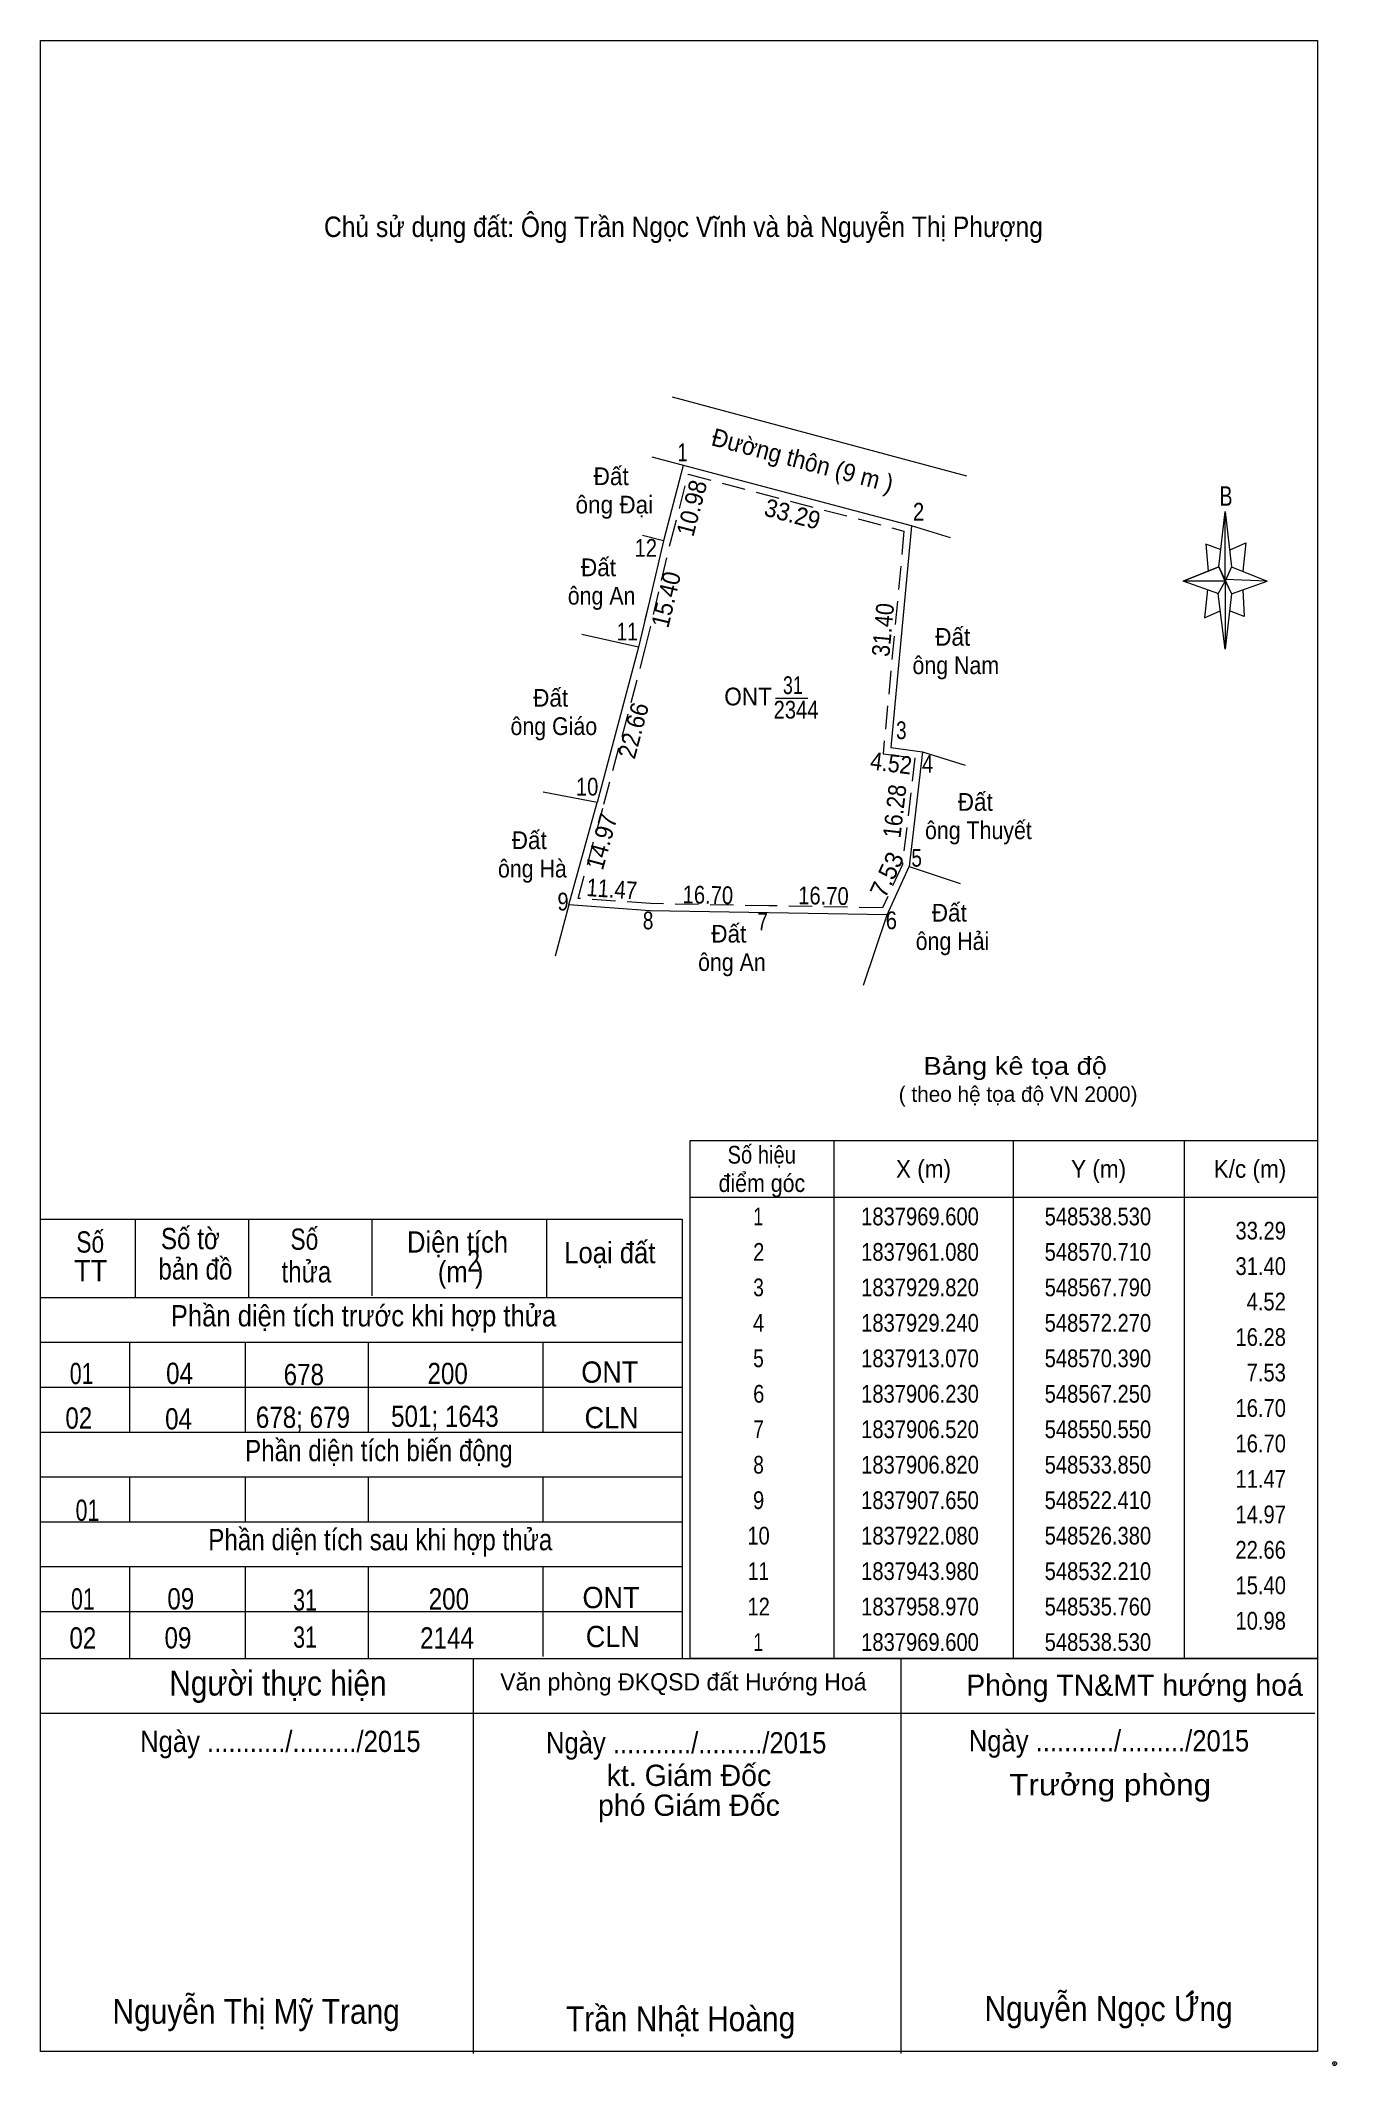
# Model space of a CAD drawing. Header units: metres. Extents: x 548448 to 548631, y 1837744 to 1838030.
import ezdxf
from ezdxf.enums import TextEntityAlignment as Align

# ---------------------------------------------------------------- set-up
doc = ezdxf.new("R2010")
doc.units = ezdxf.units.M
doc.header["$LTSCALE"] = 1.1
doc.header["$PDMODE"] = 32
doc.header["$PDSIZE"] = 0.55
doc.linetypes.add('MEDIUM_DASHED', pattern=[4.5, 3, -1.5])
for name, color, linetype, lineweight in [('20', 7, 'Continuous', 13), ('40', 7, 'MEDIUM_DASHED', 13), ('63', 7, 'Continuous', 13)]:
    doc.layers.add(name, color=color, linetype=linetype, lineweight=lineweight)
doc.layers.add('34', color=7, linetype='Continuous')

msp = doc.modelspace()

# ---------------------------------------------------------------- hatches: boundary and pattern name
at = {"layer": '20'}
msp.add_hatch(color=256, dxfattribs=at).paths.add_polyline_path([(548609.59, 1837753.74), (548610.27, 1837754.14), (548610.37, 1837754.22), (548610.43, 1837754.3), (548610.45, 1837754.38), (548610.41, 1837754.46), (548610.33, 1837754.54), (548610.19, 1837754.48), (548610.09, 1837754.42), (548610.05, 1837754.38), (548609.41, 1837753.74)])
msp.add_hatch(color=256, dxfattribs=at).paths.add_polyline_path([(548609.59, 1837753.74), (548610.27, 1837754.14), (548610.37, 1837754.22), (548610.43, 1837754.3), (548610.45, 1837754.38), (548610.41, 1837754.46), (548610.33, 1837754.54), (548610.19, 1837754.48), (548610.09, 1837754.42), (548610.05, 1837754.38), (548609.41, 1837753.74)])
msp.add_hatch(color=256, dxfattribs=at).paths.add_polyline_path([(548609.59, 1837753.74), (548610.27, 1837754.14), (548610.37, 1837754.22), (548610.43, 1837754.3), (548610.45, 1837754.38), (548610.41, 1837754.46), (548610.33, 1837754.54), (548610.19, 1837754.48), (548610.09, 1837754.42), (548610.05, 1837754.38), (548609.41, 1837753.74)])

# ---------------------------------------------------------------- linework, layer by layer
for p, q in [((548614.01, 1837955.3), (548614.93, 1837963.1)), ((548614.01, 1837955.3), (548614.93, 1837963.1)), ((548614.01, 1837955.3), (548614.93, 1837963.1)), ((548615.81, 1837955.3), (548620.81, 1837953.3)), ((548615.81, 1837955.3), (548620.81, 1837953.3)), ((548615.81, 1837955.3), (548620.81, 1837953.3)), ((548614.01, 1837951.5), (548609.01, 1837953.3)), ((548614.01, 1837951.5), (548609.01, 1837953.3)), ((548614.01, 1837951.5), (548609.01, 1837953.3)), ((548615.81, 1837951.5), (548614.93, 1837943.7)), ((548615.81, 1837951.5), (548614.93, 1837943.7)), ((548615.81, 1837951.5), (548614.93, 1837943.7)), ((548617.41, 1837952.1), (548617.61, 1837948.3)), ((548617.41, 1837952.1), (548617.61, 1837948.3)), ((548617.41, 1837952.1), (548617.61, 1837948.3)), ((548617.61, 1837948.3), (548615.53, 1837949.1)), ((548617.61, 1837948.3), (548615.53, 1837949.1)), ((548617.61, 1837948.3), (548615.53, 1837949.1)), ((548447.93, 1837863.36), (548538.39, 1837863.36)), ((548447.93, 1837863.36), (548538.39, 1837863.36)), ((548447.93, 1837863.36), (548538.39, 1837863.36)), ((548461.25, 1837863.36), (548461.25, 1837852.3)), ((548461.25, 1837863.36), (548461.25, 1837852.3)), ((548461.25, 1837863.36), (548461.25, 1837852.3)), ((548477.27, 1837863.36), (548477.27, 1837852.3)), ((548477.27, 1837863.36), (548477.27, 1837852.3)), ((548477.27, 1837863.36), (548477.27, 1837852.3)), ((548494.63, 1837863.36), (548494.63, 1837852.54)), ((548494.63, 1837863.36), (548494.63, 1837852.54)), ((548494.63, 1837863.36), (548494.63, 1837852.54)), ((548519.27, 1837863.36), (548519.27, 1837852.3)), ((548519.27, 1837863.36), (548519.27, 1837852.3)), ((548519.27, 1837863.36), (548519.27, 1837852.3)), ((548538.39, 1837863.36), (548538.39, 1837801.42)), ((548538.39, 1837863.36), (548538.39, 1837801.42)), ((548538.39, 1837863.36), (548538.39, 1837801.42)), ((548447.93, 1837852.3), (548538.39, 1837852.3)), ((548447.93, 1837852.3), (548538.39, 1837852.3)), ((548447.93, 1837852.3), (548538.39, 1837852.3)), ((548447.93, 1837845.98), (548538.39, 1837845.98)), ((548447.93, 1837845.98), (548538.39, 1837845.98)), ((548447.93, 1837845.98), (548538.39, 1837845.98)), ((548460.47, 1837845.98), (548460.47, 1837833.32)), ((548460.47, 1837845.98), (548460.47, 1837833.32)), ((548460.47, 1837845.98), (548460.47, 1837833.32)), ((548476.77, 1837845.98), (548476.77, 1837833.32)), ((548476.77, 1837845.98), (548476.77, 1837833.32)), ((548476.77, 1837845.98), (548476.77, 1837833.32)), ((548494.13, 1837845.98), (548494.13, 1837833.32)), ((548494.13, 1837845.98), (548494.13, 1837833.32)), ((548494.13, 1837845.98), (548494.13, 1837833.32)), ((548518.75, 1837845.98), (548518.75, 1837833.32)), ((548518.75, 1837845.98), (548518.75, 1837833.32)), ((548518.75, 1837845.98), (548518.75, 1837833.32)), ((548447.93, 1837839.64), (548538.39, 1837839.64)), ((548447.93, 1837839.64), (548538.39, 1837839.64)), ((548447.93, 1837833.32), (548538.39, 1837833.32)), ((548447.93, 1837833.32), (548538.39, 1837833.32)), ((548447.93, 1837833.32), (548538.39, 1837833.32)), ((548447.93, 1837827), (548538.39, 1837827)), ((548447.93, 1837827), (548538.39, 1837827)), ((548447.93, 1837827), (548538.39, 1837827)), ((548460.47, 1837827), (548460.47, 1837820.68)), ((548460.47, 1837827), (548460.47, 1837820.68)), ((548460.47, 1837827), (548460.47, 1837820.68)), ((548476.77, 1837827), (548476.77, 1837820.68)), ((548476.77, 1837827), (548476.77, 1837820.68)), ((548476.77, 1837827), (548476.77, 1837820.68)), ((548494.13, 1837827), (548494.13, 1837820.68)), ((548494.13, 1837827), (548494.13, 1837820.68)), ((548494.13, 1837827), (548494.13, 1837820.68)), ((548518.75, 1837827), (548518.75, 1837820.68)), ((548518.75, 1837827), (548518.75, 1837820.68)), ((548518.75, 1837827), (548518.75, 1837820.68)), ((548447.93, 1837820.68), (548538.39, 1837820.68)), ((548447.93, 1837820.68), (548538.39, 1837820.68)), ((548447.93, 1837820.68), (548538.39, 1837820.68)), ((548447.93, 1837814.36), (548538.39, 1837814.36)), ((548447.93, 1837814.36), (548538.39, 1837814.36)), ((548447.93, 1837814.36), (548538.39, 1837814.36)), ((548460.47, 1837814.36), (548460.47, 1837801.42)), ((548460.47, 1837814.36), (548460.47, 1837801.42)), ((548460.47, 1837814.36), (548460.47, 1837801.42)), ((548476.77, 1837814.36), (548476.77, 1837801.42)), ((548476.77, 1837814.36), (548476.77, 1837801.42)), ((548476.77, 1837814.36), (548476.77, 1837801.42)), ((548494.13, 1837814.36), (548494.13, 1837801.42)), ((548494.13, 1837814.36), (548494.13, 1837801.42)), ((548494.13, 1837814.36), (548494.13, 1837801.42)), ((548518.75, 1837814.36), (548518.75, 1837801.7)), ((548518.75, 1837814.36), (548518.75, 1837801.7)), ((548518.75, 1837814.36), (548518.75, 1837801.7)), ((548447.93, 1837808.02), (548538.39, 1837808.02)), ((548447.93, 1837808.02), (548538.39, 1837808.02)), ((548447.93, 1837808.02), (548538.39, 1837808.02)), ((548447.93, 1837801.42), (548627.93, 1837801.42)), ((548447.93, 1837801.42), (548627.93, 1837801.42)), ((548447.93, 1837801.42), (548627.93, 1837801.42)), ((548508.93, 1837801.42), (548508.93, 1837745.7)), ((548508.93, 1837801.42), (548508.93, 1837745.7)), ((548508.93, 1837801.42), (548508.93, 1837745.7)), ((548569.21, 1837801.42), (548569.21, 1837745.7)), ((548569.21, 1837801.42), (548569.21, 1837745.7)), ((548569.21, 1837801.42), (548569.21, 1837745.7)), ((548447.93, 1837793.7), (548627.53, 1837793.7)), ((548447.93, 1837793.7), (548627.53, 1837793.7)), ((548447.93, 1837793.7), (548627.53, 1837793.7))]:
    msp.add_line(p, q, dxfattribs=at)
for points in [[(548447.93, 1838029.5), (548627.93, 1838029.5), (548627.93, 1837746.02), (548447.93, 1837746.02)], [(548447.93, 1838029.5), (548627.93, 1838029.5), (548627.93, 1837746.02), (548447.93, 1837746.02)], [(548447.93, 1838029.5), (548627.93, 1838029.5), (548627.93, 1837746.02), (548447.93, 1837746.02)], [(548614.93, 1837963.1), (548615.81, 1837955.3), (548614.93, 1837953.3)], [(548614.93, 1837963.1), (548615.81, 1837955.3), (548614.93, 1837953.3)], [(548614.93, 1837963.1), (548615.81, 1837955.3), (548614.93, 1837953.3)], [(548614.93, 1837953.3), (548609.01, 1837953.3), (548614.01, 1837955.3), (548615.81, 1837951.5), (548620.81, 1837953.3), (548614.93, 1837953.5)], [(548614.93, 1837953.3), (548609.01, 1837953.3), (548614.01, 1837955.3), (548615.81, 1837951.5), (548620.81, 1837953.3), (548614.93, 1837953.5)], [(548614.93, 1837953.3), (548609.01, 1837953.3), (548614.01, 1837955.3), (548615.81, 1837951.5), (548620.81, 1837953.3), (548614.93, 1837953.5)], [(548614.93, 1837953.3), (548614.93, 1837943.7), (548613.93, 1837951.5)], [(548614.93, 1837953.3), (548614.93, 1837943.7), (548613.93, 1837951.5)], [(548614.93, 1837953.3), (548614.93, 1837943.7), (548613.93, 1837951.5)], [(548609.59, 1837753.74), (548610.27, 1837754.14), (548610.37, 1837754.22), (548610.43, 1837754.3), (548610.45, 1837754.38), (548610.41, 1837754.46), (548610.33, 1837754.54), (548610.19, 1837754.48), (548610.09, 1837754.42), (548610.05, 1837754.38), (548609.41, 1837753.74)], [(548609.59, 1837753.74), (548610.27, 1837754.14), (548610.37, 1837754.22), (548610.43, 1837754.3), (548610.45, 1837754.38), (548610.41, 1837754.46), (548610.33, 1837754.54), (548610.19, 1837754.48), (548610.09, 1837754.42), (548610.05, 1837754.38), (548609.41, 1837753.74)], [(548609.59, 1837753.74), (548610.27, 1837754.14), (548610.37, 1837754.22), (548610.43, 1837754.3), (548610.45, 1837754.38), (548610.41, 1837754.46), (548610.33, 1837754.54), (548610.19, 1837754.48), (548610.09, 1837754.42), (548610.05, 1837754.38), (548609.41, 1837753.74)]]:
    msp.add_lwpolyline(points, close=True, dxfattribs=at)
for points in [[(548614.33, 1837957.7), (548612.21, 1837958.5), (548612.53, 1837954.7)], [(548614.33, 1837957.7), (548612.21, 1837958.5), (548612.53, 1837954.7)], [(548614.33, 1837957.7), (548612.21, 1837958.5), (548612.53, 1837954.7)], [(548615.61, 1837957.7), (548617.81, 1837958.7), (548617.41, 1837954.7)], [(548615.61, 1837957.7), (548617.81, 1837958.7), (548617.41, 1837954.7)], [(548615.61, 1837957.7), (548617.81, 1837958.7), (548617.41, 1837954.7)], [(548614.93, 1837953.3), (548614.01, 1837955.3), (548609.01, 1837953.3)], [(548614.93, 1837953.3), (548614.01, 1837955.3), (548609.01, 1837953.3)], [(548614.93, 1837953.3), (548614.01, 1837955.3), (548609.01, 1837953.3)], [(548612.41, 1837952.1), (548612.01, 1837948.1), (548614.21, 1837949.1)], [(548612.41, 1837952.1), (548612.01, 1837948.1), (548614.21, 1837949.1)], [(548612.41, 1837952.1), (548612.01, 1837948.1), (548614.21, 1837949.1)], [(548614.93, 1837953.3), (548615.81, 1837951.5), (548620.81, 1837953.3)], [(548614.93, 1837953.3), (548615.81, 1837951.5), (548620.81, 1837953.3)], [(548614.93, 1837953.3), (548615.81, 1837951.5), (548620.81, 1837953.3)]]:
    msp.add_lwpolyline(points, dxfattribs=at)
msp.add_point((548630.33, 1837744.3), dxfattribs=at)
at = {"layer": '40'}
for p, q in [((548491.05, 1837831.62), (548491.01, 1837831.62)), ((548491.05, 1837831.62), (548491.01, 1837831.62)), ((548491.05, 1837831.62), (548491.01, 1837831.62)), ((548491.53, 1837799.74), (548491.49, 1837799.74)), ((548491.53, 1837799.74), (548491.49, 1837799.74)), ((548491.53, 1837799.74), (548491.49, 1837799.74))]:
    msp.add_line(p, q, dxfattribs=at)
at = {"layer": '63'}
for p, q in [((548578.48, 1837968.06), (548537.03, 1837979.21)), ((548578.48, 1837968.06), (548537.03, 1837979.21)), ((548578.48, 1837968.06), (548537.03, 1837979.21)), ((548570.71, 1837961.08), (548567.79, 1837929.82)), ((548535.76, 1837958.97), (548533.8, 1837950.68)), ((548535.76, 1837958.97), (548533.8, 1837950.68)), ((548535.76, 1837958.97), (548533.8, 1837950.68)), ((548535.76, 1837958.97), (548533.8, 1837950.68)), ((548535.76, 1837958.97), (548533.8, 1837950.68)), ((548535.76, 1837958.97), (548533.8, 1837950.68)), ((548535.76, 1837958.97), (548533.8, 1837950.68)), ((548533.8, 1837950.68), (548532.21, 1837943.98)), ((548533.8, 1837950.68), (548532.21, 1837943.98)), ((548533.8, 1837950.68), (548532.21, 1837943.98)), ((548533.8, 1837950.68), (548532.21, 1837943.98)), ((548533.8, 1837950.68), (548533.13, 1837947.86)), ((548533.8, 1837950.68), (548533.13, 1837947.86)), ((548533.8, 1837950.68), (548533.13, 1837947.86)), ((548532.21, 1837943.98), (548524.24, 1837945.78)), ((548532.21, 1837943.98), (548524.24, 1837945.78)), ((548532.21, 1837943.98), (548524.24, 1837945.78)), ((548532.21, 1837943.98), (548524.24, 1837945.78)), ((548532.21, 1837943.98), (548526.38, 1837922.08)), ((548532.21, 1837943.98), (548526.38, 1837922.08)), ((548532.21, 1837943.98), (548526.38, 1837922.08)), ((548532.21, 1837943.98), (548526.38, 1837922.08)), ((548551.52, 1837936.77), (548556.11, 1837936.77)), ((548551.52, 1837936.77), (548556.11, 1837936.77)), ((548551.52, 1837936.77), (548556.11, 1837936.77)), ((548572.27, 1837929.24), (548578.25, 1837927.34)), ((548572.27, 1837929.24), (548578.25, 1837927.34)), ((548572.27, 1837929.24), (548578.25, 1837927.34)), ((548572.27, 1837929.24), (548578.25, 1837927.34)), ((548526.38, 1837922.08), (548518.78, 1837923.55)), ((548526.38, 1837922.08), (548518.78, 1837923.55)), ((548526.38, 1837922.08), (548518.78, 1837923.55)), ((548526.38, 1837922.08), (548518.78, 1837923.55)), ((548522.41, 1837907.65), (548526.38, 1837922.08)), ((548522.41, 1837907.65), (548526.38, 1837922.08)), ((548522.41, 1837907.65), (548526.38, 1837922.08)), ((548522.41, 1837907.65), (548526.38, 1837922.08)), ((548567.25, 1837906.23), (548533.85, 1837906.82)), ((548567.25, 1837906.23), (548533.85, 1837906.82)), ((548567.25, 1837906.23), (548533.85, 1837906.82)), ((548567.25, 1837906.23), (548533.85, 1837906.82)), ((548563.95, 1837896.31), (548567.25, 1837906.23)), ((548563.95, 1837896.31), (548567.25, 1837906.23)), ((548563.95, 1837896.31), (548567.25, 1837906.23)), ((548563.95, 1837896.31), (548567.25, 1837906.23)), ((548559.73, 1837874.42), (548559.73, 1837801.42)), ((548585.03, 1837874.42), (548585.03, 1837801.42)), ((548609.13, 1837874.42), (548609.13, 1837801.42)), ((548539.48, 1837866.42), (548627.93, 1837866.42))]:
    msp.add_line(p, q, dxfattribs=at)
at = {"layer": '63', "linetype": 'MEDIUM_DASHED'}
msp.add_lwpolyline([(548539.24, 1837968.38), (548569.64, 1837960.33), (548566.7, 1837928.95), (548571.16, 1837928.38), (548569.42, 1837913.34), (548566.61, 1837907.24), (548550.57, 1837907.52), (548533.9, 1837907.82), (548523.7, 1837908.56), (548527.35, 1837921.82), (548533.18, 1837943.74), (548536.73, 1837958.73)], close=True, dxfattribs=at)
at = {"layer": '63'}
for points in [[(548538.53, 1837969.6), (548535.76, 1837958.97), (548532.77, 1837959.73)], [(548538.53, 1837969.6), (548535.76, 1837958.97), (548532.77, 1837959.73)], [(548538.53, 1837969.6), (548535.76, 1837958.97), (548532.77, 1837959.73)], [(548576.19, 1837959.41), (548570.71, 1837961.08), (548534.15, 1837970.75)], [(548576.19, 1837959.41), (548570.71, 1837961.08), (548534.15, 1837970.75)], [(548576.19, 1837959.41), (548570.71, 1837961.08), (548534.15, 1837970.75)], [(548567.79, 1837929.82), (548572.27, 1837929.24), (548570.39, 1837913.07)], [(548567.79, 1837929.82), (548572.27, 1837929.24), (548570.39, 1837913.07)], [(548567.79, 1837929.82), (548572.27, 1837929.24), (548570.39, 1837913.07)], [(548567.79, 1837929.82), (548572.27, 1837929.24), (548570.39, 1837913.07)], [(548567.25, 1837906.23), (548570.39, 1837913.07), (548577.56, 1837910.68)], [(548567.25, 1837906.23), (548570.39, 1837913.07), (548577.56, 1837910.68)], [(548567.25, 1837906.23), (548570.39, 1837913.07), (548577.56, 1837910.68)], [(548567.25, 1837906.23), (548570.39, 1837913.07), (548577.56, 1837910.68)], [(548533.85, 1837906.82), (548522.41, 1837907.65), (548520.46, 1837900.41)], [(548533.85, 1837906.82), (548522.41, 1837907.65), (548520.46, 1837900.41)], [(548533.85, 1837906.82), (548522.41, 1837907.65), (548520.46, 1837900.41)], [(548533.85, 1837906.82), (548522.41, 1837907.65), (548520.46, 1837900.41)]]:
    msp.add_lwpolyline(points, dxfattribs=at)
msp.add_lwpolyline([(548539.48, 1837874.42), (548627.93, 1837874.42), (548627.93, 1837801.42), (548539.48, 1837801.42)], close=True, dxfattribs=at)

# ---------------------------------------------------------------- texts
at = {"layer": '20'}
for s, height, width, p in [('B', 2.756, 0.75, (548615.03, 1837963.9)), ('B', 2.756, 0.75, (548615.03, 1837963.9)), ('B', 2.756, 0.75, (548615.03, 1837963.9)), ('Bảng kê tọa độ', 2.5, 1.15, (548585.32, 1837883.69)), ('Bảng kê tọa độ', 2.5, 1.15, (548585.32, 1837883.69)), ('Bảng kê tọa độ', 2.5, 1.15, (548585.32, 1837883.69)), ('Số tờ', 3, 0.85, (548469.055, 1837859.1)), ('Số tờ', 3, 0.85, (548469.055, 1837859.1)), ('Số tờ', 3, 0.85, (548469.055, 1837859.1)), ('Số', 3, 0.8, (548485.12, 1837859.02)), ('Số', 3, 0.8, (548485.12, 1837859.02)), ('Số', 3, 0.8, (548485.12, 1837859.02)), ('Số', 3, 0.8, (548454.94, 1837858.62)), ('Số', 3, 0.8, (548454.94, 1837858.62)), ('Số', 3, 0.8, (548454.94, 1837858.62)), ('Diện tích', 3, 0.9, (548506.715, 1837858.62)), ('Diện tích', 3, 0.9, (548506.715, 1837858.62)), ('Diện tích', 3, 0.9, (548506.715, 1837858.62)), ('Loại đất', 3, 0.9, (548528.175, 1837857.12)), ('Loại đất', 3, 0.9, (548528.175, 1837857.12)), ('Loại đất', 3, 0.9, (548528.175, 1837857.12)), ('TT', 3, 0.95, (548455.005, 1837854.58)), ('TT', 3, 0.95, (548455.005, 1837854.58)), ('TT', 3, 0.95, (548455.005, 1837854.58)), ('bản đồ', 3, 0.85, (548469.765, 1837854.82)), ('bản đồ', 3, 0.85, (548469.765, 1837854.82)), ('bản đồ', 3, 0.85, (548469.765, 1837854.82)), ('thửa', 3, 0.85, (548485.41, 1837854.42)), ('thửa', 3, 0.85, (548485.41, 1837854.42)), ('thửa', 3, 0.85, (548485.41, 1837854.42)), ('(m )', 3, 0.9, (548507.145, 1837854.42)), ('(m )', 3, 0.9, (548507.145, 1837854.42)), ('(m )', 3, 0.9, (548507.145, 1837854.42)), ('2', 3, 0.8, (548508.985, 1837855.94)), ('2', 3, 0.8, (548508.985, 1837855.94)), ('2', 3, 0.8, (548508.985, 1837855.94)), ('Phần diện tích trước khi hợp thửa', 3, 0.9, (548493.455, 1837848.22)), ('01', 3, 0.75, (548453.73, 1837840.08)), ('04', 3, 0.85, (548467.53, 1837840.1)), ('04', 3, 0.85, (548467.53, 1837840.1)), ('04', 3, 0.85, (548467.53, 1837840.1)), ('678', 3, 0.85, (548485.045, 1837839.94)), ('200', 3, 0.85, (548505.32, 1837840.08)), ('ONT', 3, 0.95, (548528.175, 1837840.28)), ('02', 3, 0.85, (548453.33, 1837833.8)), ('04', 3, 0.85, (548467.39, 1837833.69)), ('678; 679', 3, 0.85, (548484.92, 1837833.92)), ('501; 1643', 3, 0.85, (548504.93, 1837834.06)), ('CLN', 3, 0.95, (548528.43, 1837833.86)), ('Phần diện tích biến động', 3, 0.85, (548495.625, 1837829.22)), ('Phần diện tích biến động', 3, 0.85, (548495.625, 1837829.22)), ('Phần diện tích biến động', 3, 0.85, (548495.625, 1837829.22)), ('01', 3, 0.75, (548454.55, 1837820.8)), ('Phần diện tích sau khi hợp thửa', 3, 0.85, (548495.825, 1837816.66)), ('01', 3, 0.75, (548453.9, 1837808.3)), ('09', 3, 0.85, (548467.705, 1837808.32)), ('31', 3, 0.75, (548485.22, 1837808.16)), ('200', 3, 0.85, (548505.49, 1837808.3)), ('ONT', 3, 0.95, (548528.345, 1837808.5)), ('02', 3, 0.85, (548453.9, 1837802.8)), ('09', 3, 0.85, (548467.305, 1837802.82)), ('31', 3, 0.75, (548485.22, 1837802.92)), ('2144', 3, 0.85, (548505.225, 1837802.8)), ('CLN', 3, 0.95, (548528.6, 1837803)), ('Người thực hiện', 3.5, 0.9, (548481.4, 1837796.18)), ('Người thực hiện', 3.5, 0.9, (548481.4, 1837796.18)), ('Người thực hiện', 3.5, 0.9, (548481.4, 1837796.18)), ('Ngày .........../........./2015', 3, 0.9, (548481.74, 1837788.22)), ('Ngày .........../........./2015', 3, 0.9, (548481.74, 1837788.22)), ('Ngày .........../........./2015', 3, 0.9, (548481.74, 1837788.22)), ('Ngày .........../........./2015', 3, 0.9, (548538.94, 1837788.02)), ('Ngày .........../........./2015', 3, 0.9, (548538.94, 1837788.02)), ('Ngày .........../........./2015', 3, 0.9, (548538.94, 1837788.02)), ('Ngày .........../........./2015', 3, 0.9, (548598.54, 1837788.3)), ('Ngày .........../........./2015', 3, 0.9, (548598.54, 1837788.3)), ('Ngày .........../........./2015', 3, 0.9, (548598.54, 1837788.3)), ('Trưởng phòng', 3, 1.1, (548598.705, 1837782.1)), ('Trưởng phòng', 3, 1.1, (548598.705, 1837782.1)), ('Trưởng phòng', 3, 1.1, (548598.705, 1837782.1)), ('Nguyễn Thị Mỹ Trang', 3.5, 0.9, (548478.325, 1837749.9)), ('Nguyễn Thị Mỹ Trang', 3.5, 0.9, (548478.325, 1837749.9)), ('Nguyễn Thị Mỹ Trang', 3.5, 0.9, (548478.325, 1837749.9)), ('Nguyễn Ngọc Ưng', 3.5, 0.9, (548598.485, 1837750.3)), ('Nguyễn Ngọc Ưng', 3.5, 0.9, (548598.485, 1837750.3)), ('Nguyễn Ngọc Ưng', 3.5, 0.9, (548598.485, 1837750.3)), ('Trần Nhật Hoàng', 3.5, 0.9, (548538.155, 1837748.86))]:
    msp.add_text(s, height=height, dxfattribs=dict(at, width=width)).set_placement(p, align=Align.CENTER)
for s, height, p in [('( theo hệ tọa độ VN 2000)', 2.187, (548585.73, 1837879.87)), ('( theo hệ tọa độ VN 2000)', 2.187, (548585.73, 1837879.87)), ('( theo hệ tọa độ VN 2000)', 2.187, (548585.73, 1837879.87)), ('Văn phòng ĐKQSD đất Hướng Hoá ', 2.43, (548538.99, 1837796.9)), ('Văn phòng ĐKQSD đất Hướng Hoá ', 2.43, (548538.99, 1837796.9)), ('Văn phòng ĐKQSD đất Hướng Hoá ', 2.43, (548538.99, 1837796.9)), ('Phòng TN&MT hướng hoá', 3, (548602.14, 1837796.14)), ('Phòng TN&MT hướng hoá', 3, (548602.14, 1837796.14)), ('Phòng TN&MT hướng hoá', 3, (548602.14, 1837796.14)), ('kt. Giám Đốc', 3, (548539.335, 1837783.43)), ('phó Giám Đốc', 3, (548539.33, 1837779.22))]:
    msp.add_text(s, height=height, dxfattribs=at).set_placement(p, align=Align.CENTER)
at = {"layer": '34', "width": 0.9}
msp.add_text('Chủ sử dụng đất: Ông Trần Ngọc Vĩnh và bà Nguyễn Thị Phượng', height=2.88, dxfattribs=at).set_placement((548487.89, 1838001.8))
at = {"layer": '63'}
for s, rotation, width, p in [('Đường thôn (9 m )', 345.185, 0.95, (548555.035, 1837969.115)), ('Đường thôn (9 m )', 345.185, 0.95, (548555.035, 1837969.115)), ('10.98', 75.394, 0.95, (548540.936, 1837963.275)), ('33.29', 345.171, 0.95, (548553.605, 1837961.543)), ('15.40', 76.676, 0.95, (548537.324, 1837950.407)), ('31.40', 84.663, 0.9, (548567.918, 1837946.309)), ('22.66', 75.093, 0.95, (548532.699, 1837931.908)), ('4.52', 352.623, 0.9, (548567.67, 1837926.388)), ('16.28', 83.368, 0.9, (548569.571, 1837920.716)), ('14.97', 74.617, 0.95, (548528.232, 1837916.228)), ('11.47', 355.85, 0.85, (548528.37, 1837908.644)), ('16.70', 358.971, 0.85, (548541.983, 1837907.804)), ('16.70', 359.005, 0.85, (548558.273, 1837907.687))]:
    msp.add_text(s, height=2.5, rotation=rotation, dxfattribs=dict(at, width=width)).set_placement(p, align=Align.CENTER)
for s, width, p in [(' 1', 0.75, (548539.12, 1837970.19)), (' 2', 0.85, (548572.49, 1837961.82)), (' 12', 0.85, (548534.83, 1837956.72)), (' 11', 0.8, (548532.12, 1837944.92)), (' 3', 0.8, (548570.01, 1837931.01)), (' 4', 0.85, (548573.76, 1837926.27)), (' 10', 0.85, (548526.56, 1837923.06)), (' 5', 0.8, (548572.17, 1837913.03)), (' 9', 0.85, (548522.37, 1837906.86)), (' 8', 0.8, (548534.32, 1837904.2)), (' 7', 0.8, (548550.45, 1837904.04)), (' 6', 0.85, (548568.65, 1837904.22)), ('33.29', 0.85, (548623.48, 1837860.47)), ('31.40', 0.85, (548623.48, 1837855.47)), ('4.52', 0.85, (548623.47, 1837850.47)), ('16.28', 0.85, (548623.48, 1837845.47)), ('7.53', 0.85, (548623.47, 1837840.47)), ('16.70', 0.85, (548623.48, 1837835.47)), ('16.70', 0.85, (548623.48, 1837830.47)), ('11.47', 0.85, (548623.48, 1837825.47)), ('14.97', 0.85, (548623.48, 1837820.47)), ('22.66', 0.85, (548623.47, 1837815.47)), ('15.40', 0.85, (548623.48, 1837810.47)), ('10.98', 0.85, (548623.48, 1837805.47))]:
    msp.add_text(s, height=2.5, dxfattribs=dict(at, width=width)).set_placement(p, align=Align.RIGHT)
for s, width, p in [('Đất ', 0.95, (548528.81, 1837966.82)), ('Đất ', 0.95, (548528.81, 1837966.82)), ('Đất ', 0.95, (548528.81, 1837966.82)), ('ông Đại', 0.95, (548528.815, 1837962.82)), ('ông Đại', 0.95, (548528.815, 1837962.82)), ('ông Đại', 0.95, (548528.815, 1837962.82)), ('Đất ', 0.95, (548527.02, 1837953.98)), ('ông An', 0.9, (548527.02, 1837949.98)), ('Đất ', 0.95, (548576.95, 1837944.18)), ('ông Nam', 0.9, (548576.945, 1837940.18)), ('31', 0.75, (548553.975, 1837937.36)), ('Đất ', 0.95, (548520.28, 1837935.59)), ('ONT', 0.95, (548547.66, 1837935.77)), ('ông Giáo', 0.9, (548520.285, 1837931.59)), ('2344', 0.85, (548554.425, 1837933.91)), ('Đất ', 0.95, (548580.13, 1837920.91)), ('ông Thuyết', 0.9, (548580.13, 1837916.91)), ('Đất ', 0.95, (548517.26, 1837915.51)), ('ông Hà', 0.9, (548517.26, 1837911.51)), ('Đất ', 0.95, (548576.47, 1837905.29)), ('Đất ', 0.95, (548545.39, 1837902.33)), ('ông Hải', 0.9, (548576.475, 1837901.29)), ('ông An', 0.9, (548545.39, 1837898.33)), ('Số hiệu', 0.85, (548549.59, 1837871.17)), ('X (m)', 0.95, (548572.39, 1837869.17)), ('Y (m)', 0.95, (548597.075, 1837869.17)), ('K/c (m)', 0.95, (548618.41, 1837869.17)), ('điểm góc', 0.9, (548549.61, 1837867.17)), (' 1', 0.75, (548548.765, 1837862.47)), ('1837969.600', 0.85, (548571.9, 1837862.47)), ('548538.530', 0.85, (548596.975, 1837862.47)), (' 2', 0.85, (548548.77, 1837857.47)), ('1837961.080', 0.85, (548571.9, 1837857.47)), ('548570.710', 0.85, (548596.975, 1837857.47)), (' 3', 0.8, (548548.77, 1837852.47)), ('1837929.820', 0.85, (548571.9, 1837852.47)), ('548567.790', 0.85, (548596.975, 1837852.47)), (' 4', 0.85, (548548.745, 1837847.47)), ('1837929.240', 0.85, (548571.9, 1837847.47)), ('548572.270', 0.85, (548596.975, 1837847.47)), (' 5', 0.8, (548548.76, 1837842.47)), ('1837913.070', 0.85, (548571.9, 1837842.47)), ('548570.390', 0.85, (548596.975, 1837842.47)), (' 6', 0.85, (548548.77, 1837837.47)), ('1837906.230', 0.85, (548571.9, 1837837.47)), ('548567.250', 0.85, (548596.975, 1837837.47)), (' 7', 0.8, (548548.77, 1837832.47)), ('1837906.520', 0.85, (548571.9, 1837832.47)), ('548550.550', 0.85, (548596.975, 1837832.47)), (' 8', 0.8, (548548.77, 1837827.47)), ('1837906.820', 0.85, (548571.9, 1837827.47)), ('548533.850', 0.85, (548596.975, 1837827.47)), (' 9', 0.85, (548548.755, 1837822.47)), ('1837907.650', 0.85, (548571.9, 1837822.47)), ('548522.410', 0.85, (548596.975, 1837822.47)), (' 10', 0.85, (548548.745, 1837817.47)), ('1837922.080', 0.85, (548571.9, 1837817.47)), ('548526.380', 0.85, (548596.975, 1837817.47)), (' 11', 0.8, (548548.755, 1837812.47)), ('1837943.980', 0.85, (548571.9, 1837812.47)), ('548532.210', 0.85, (548596.975, 1837812.47)), (' 12', 0.85, (548548.76, 1837807.47)), ('1837958.970', 0.85, (548571.9, 1837807.47)), ('548535.760', 0.85, (548596.975, 1837807.47)), (' 1', 0.75, (548548.765, 1837802.47)), ('1837969.600', 0.85, (548571.9, 1837802.47)), ('548538.530', 0.85, (548596.975, 1837802.47))]:
    msp.add_text(s, height=2.5, dxfattribs=dict(at, width=width)).set_placement(p, align=Align.CENTER)
msp.add_text('7.53', height=2.5, rotation=65.342, dxfattribs=at).set_placement((548568.358, 1837911.393), align=Align.CENTER)

doc.saveas('drawing.dxf')
